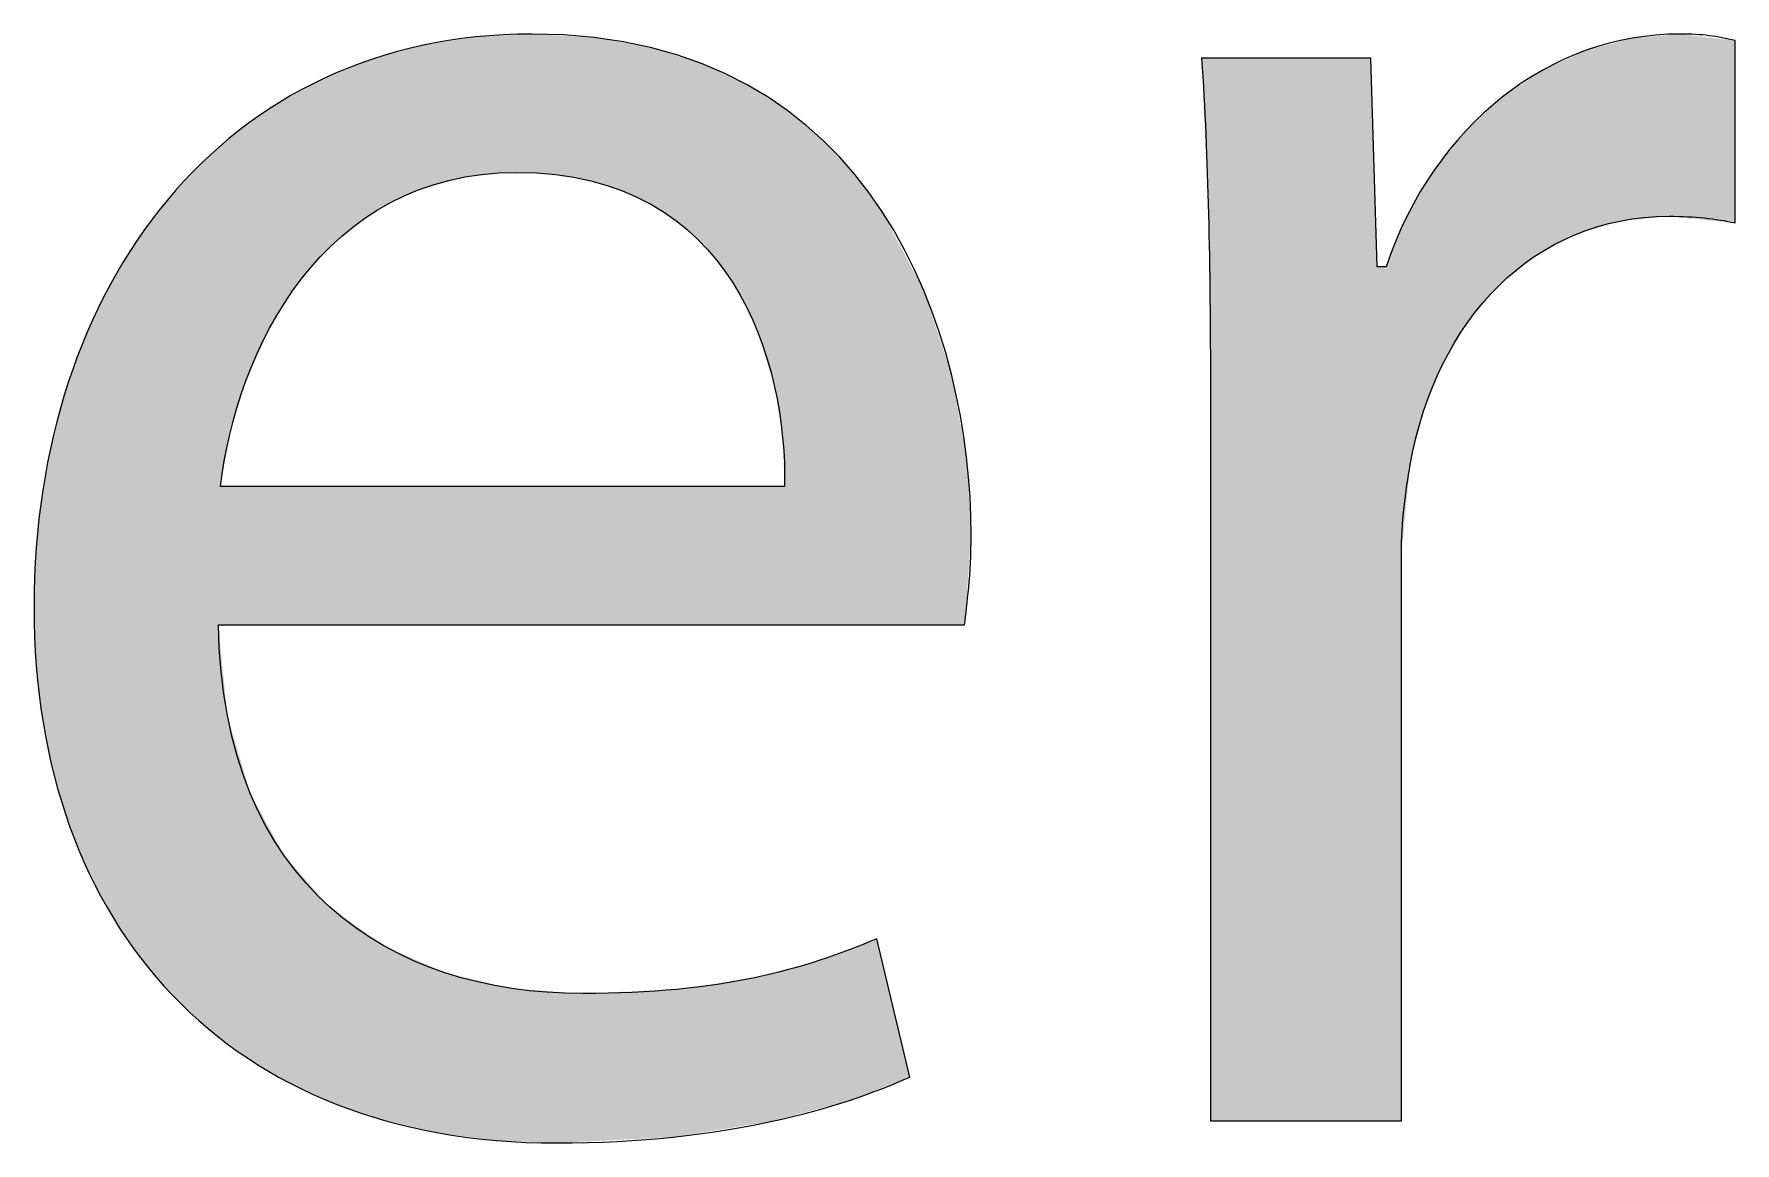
# Model space of a CAD drawing. Extents: x -11 to 868, y -1407 to -16.
# Drawn here: x 126.72 to 146.13, y -126.1 to -113.45 of the extents above; entities that cross this region are included whole.
import ezdxf

# ---------------------------------------------------------------- set-up
doc = ezdxf.new("R2010")
doc.units = 0
doc.layers.add('LAYER_1', color=7, linetype='CONTINUOUS')

# ---------------------------------------------------------------- blocks, each defined once
blk = doc.blocks.new('*U12')
at = {"layer": 'LAYER_1', "color": 250}
for points in [[(131.351, -115.153), (131.145, -113.584), (131.351, -113.551)], [(131.406, -115.136), (131.351, -113.551), (131.406, -113.542)], [(131.449, -115.122), (131.406, -113.542), (131.449, -113.535)], [(131.757, -115.067), (131.449, -113.535), (131.757, -113.486)], [(131.824, -115.054), (131.757, -113.486), (131.824, -113.483)], [(131.996, -115.044), (131.824, -113.483), (131.996, -113.474)], [(132.17, -115.034), (131.996, -113.474), (132.17, -113.465)], [(132.228, -115.031), (132.17, -113.465), (132.228, -113.462)], [(132.403, -115.041), (132.228, -113.462), (132.403, -113.453)], [(132.228, -115.031), (132.228, -113.462), (132.403, -115.041)], [(132.403, -115.041), (132.403, -113.453), (132.671, -115.056)], [(132.671, -115.056), (132.671, -113.468), (132.678, -115.057)], [(132.678, -115.057), (132.678, -113.468), (132.979, -115.111)], [(132.979, -115.111), (132.979, -113.485), (133.072, -115.127)], [(133.072, -115.127), (133.072, -113.49), (133.111, -115.14)], [(133.111, -115.14), (133.111, -113.493), (133.433, -115.241)], [(133.433, -115.241), (133.433, -113.55), (133.754, -115.393)], [(130.567, -115.508), (130.491, -113.773), (130.567, -113.743)], [(130.708, -115.422), (130.567, -113.743), (130.708, -113.704)], [(130.742, -115.401), (130.708, -113.704), (130.742, -113.695)], [(130.783, -115.376), (130.742, -113.695), (130.783, -113.683)], [(131.103, -115.231), (130.783, -113.683), (131.103, -113.595)], [(131.145, -115.218), (131.103, -113.595), (131.145, -113.584)], [(133.754, -115.393), (133.754, -113.607), (133.755, -115.393)], [(133.755, -115.393), (133.755, -113.607), (134.013, -115.562)], [(134.013, -115.562), (134.013, -113.688), (134.04, -115.579)], [(134.04, -115.579), (134.04, -113.697), (134.053, -115.59)], [(134.053, -115.59), (134.053, -113.701), (134.291, -115.794)], [(130.092, -115.889), (130.025, -113.96), (130.092, -113.933)], [(130.173, -115.811), (130.092, -113.933), (130.173, -113.901)], [(130.224, -115.761), (130.173, -113.901), (130.224, -113.88)], [(130.491, -115.554), (130.224, -113.88), (130.491, -113.773)], [(134.291, -115.794), (134.291, -113.775), (134.335, -115.843)], [(134.335, -115.843), (134.335, -113.789), (134.508, -116.035)], [(134.508, -116.035), (134.508, -113.87), (134.695, -116.296)], [(129.767, -116.249), (129.642, -114.166), (129.767, -114.099)], [(129.983, -115.994), (129.767, -114.099), (129.983, -113.983)], [(130.025, -115.954), (129.983, -113.983), (130.025, -113.96)], [(134.695, -116.296), (134.695, -113.957), (134.852, -116.573)], [(134.852, -116.573), (134.852, -114.03), (134.855, -116.581)], [(134.855, -116.581), (134.855, -114.032), (134.939, -116.768)], [(134.939, -116.768), (134.939, -114.085), (134.981, -116.863)], [(134.981, -116.863), (134.981, -114.113), (135.127, -117.337)], [(129.405, -116.808), (129.182, -114.467), (129.405, -114.312)], [(129.519, -116.615), (129.405, -114.312), (129.519, -114.233)], [(129.574, -116.521), (129.519, -114.233), (129.574, -114.203)], [(129.578, -116.517), (129.574, -114.203), (129.578, -114.201)], [(129.642, -116.425), (129.578, -114.201), (129.642, -114.166)], [(135.127, -117.337), (135.127, -114.206), (135.165, -117.461)], [(135.165, -117.461), (135.165, -114.23), (135.261, -118.056)], [(135.261, -118.056), (135.261, -114.292), (135.283, -118.613)], [(129.135, -117.409), (129.052, -114.557), (129.135, -114.499)], [(129.152, -117.37), (129.135, -114.499), (129.152, -114.488)], [(129.182, -117.304), (129.152, -114.488), (129.182, -114.467)], [(128.924, -118.171), (128.846, -114.737), (128.924, -114.669)], [(128.95, -118.02), (128.924, -114.669), (128.95, -114.646)], [(129.052, -117.684), (128.95, -114.646), (129.052, -114.557)], [(128.704, -124.797), (128.624, -114.931), (128.704, -114.861)], [(128.821, -124.885), (128.704, -114.861), (128.821, -114.758)], [(128.704, -124.797), (128.704, -114.861), (128.821, -124.885)], [(128.846, -120.191), (128.821, -114.758), (128.846, -114.737)], [(128.624, -124.722), (128.298, -115.283), (128.624, -114.931)], [(128.624, -124.722), (128.624, -114.931), (128.704, -124.797)], [(128.298, -124.417), (128.236, -115.35), (128.298, -115.283)], [(128.298, -124.417), (128.298, -115.283), (128.624, -124.722)], [(128.236, -124.344), (127.936, -115.75), (128.236, -115.35)], [(128.236, -124.344), (128.236, -115.35), (128.298, -124.417)], [(127.889, -123.925), (127.619, -116.258), (127.889, -115.813)], [(127.936, -123.995), (127.889, -115.813), (127.936, -115.75)], [(127.889, -123.925), (127.889, -115.813), (127.936, -123.995)], [(127.936, -123.995), (127.936, -115.75), (128.236, -124.344)], [(127.619, -123.531), (127.585, -116.315), (127.619, -116.258)], [(127.619, -123.531), (127.619, -116.258), (127.889, -123.925)], [(127.585, -123.467), (127.348, -116.805), (127.585, -116.315)], [(127.585, -123.467), (127.585, -116.315), (127.619, -123.531)], [(127.325, -122.971), (127.124, -117.387), (127.325, -116.854)], [(127.348, -123.028), (127.325, -116.854), (127.348, -116.805)], [(127.325, -122.971), (127.325, -116.854), (127.348, -123.028)], [(127.348, -123.028), (127.348, -116.805), (127.585, -123.467)], [(127.109, -122.439), (126.947, -118), (127.109, -117.426)], [(127.124, -122.488), (127.109, -117.426), (127.124, -117.387)], [(127.109, -122.439), (127.109, -117.426), (127.124, -122.488)], [(127.124, -122.488), (127.124, -117.387), (127.325, -122.971)], [(126.947, -121.912), (126.939, -118.029), (126.947, -118)], [(126.947, -121.912), (126.947, -118), (127.109, -122.439)], [(126.939, -121.873), (126.82, -118.641), (126.939, -118.029)], [(126.939, -121.873), (126.939, -118.029), (126.947, -121.912)], [(126.817, -121.273), (126.743, -119.306), (126.817, -118.659)], [(126.82, -121.303), (126.817, -118.659), (126.82, -118.641)], [(126.817, -121.273), (126.817, -118.659), (126.82, -121.303)], [(126.82, -121.303), (126.82, -118.641), (126.939, -121.873)], [(126.742, -120.638), (126.717, -119.99), (126.742, -119.314)], [(126.743, -120.662), (126.742, -119.314), (126.743, -119.306)], [(126.742, -120.638), (126.742, -119.314), (126.743, -120.662)], [(126.743, -120.662), (126.743, -119.306), (126.817, -121.273)], [(128.821, -124.885), (128.821, -120.191), (128.846, -124.903)], [(128.846, -124.903), (128.846, -120.443), (128.924, -124.961)], [(128.924, -124.961), (128.924, -121.227), (128.95, -124.981)], [(128.95, -124.981), (128.95, -121.318), (129.052, -125.057)], [(129.052, -125.057), (129.052, -121.663), (129.135, -125.119)], [(129.135, -125.119), (129.135, -121.946), (129.152, -125.132)], [(129.152, -125.132), (129.152, -122.004), (129.182, -125.15)], [(129.182, -125.15), (129.182, -122.106), (129.405, -125.281)], [(129.405, -125.281), (129.405, -122.516), (129.519, -125.348)], [(129.519, -125.348), (129.519, -122.725), (129.574, -125.381)], [(129.574, -125.381), (129.574, -122.826), (129.578, -125.383)], [(129.578, -125.383), (129.578, -122.832), (129.642, -125.421)], [(129.642, -125.421), (129.642, -122.905), (129.767, -125.477)], [(129.767, -125.477), (129.767, -123.045), (129.983, -125.575)], [(129.983, -125.575), (129.983, -123.289), (130.025, -125.594)], [(130.025, -125.594), (130.025, -123.336), (130.092, -125.625)], [(130.092, -125.625), (130.092, -123.412), (130.173, -125.661)], [(130.173, -125.661), (130.173, -123.47), (130.224, -125.678)], [(130.224, -125.678), (130.224, -123.507), (130.491, -125.767)], [(130.491, -125.767), (130.491, -123.698), (130.567, -125.792)], [(130.567, -125.792), (130.567, -123.752), (130.708, -125.84)], [(136.335, -125.496), (136.084, -123.867), (136.335, -123.772)], [(130.708, -125.84), (130.708, -123.853), (130.742, -125.851)], [(130.742, -125.851), (130.742, -123.868), (130.783, -125.86)], [(130.783, -125.86), (130.783, -123.886), (131.103, -125.933)], [(131.103, -125.933), (131.103, -124.027), (131.145, -125.942)], [(135.684, -125.707), (135.318, -124.116), (135.684, -124.018)], [(135.727, -125.696), (135.684, -124.018), (135.727, -124.002)], [(136.025, -125.616), (135.727, -124.002), (136.025, -123.89)], [(136.084, -125.593), (136.025, -123.89), (136.084, -123.867)], [(131.145, -125.942), (131.145, -124.045), (131.351, -125.989)], [(131.351, -125.989), (131.351, -124.136), (131.406, -125.996)], [(131.406, -125.996), (131.406, -124.16), (131.449, -126.002)], [(131.449, -126.002), (131.449, -124.17), (131.757, -126.042)], [(134.852, -125.901), (134.695, -124.254), (134.852, -124.23)], [(134.855, -125.9), (134.852, -124.23), (134.855, -124.229)], [(134.939, -125.887), (134.855, -124.229), (134.939, -124.217)], [(134.981, -125.881), (134.939, -124.217), (134.981, -124.206)], [(135.127, -125.858), (134.981, -124.206), (135.127, -124.167)], [(135.165, -125.847), (135.127, -124.167), (135.165, -124.157)], [(135.261, -125.821), (135.165, -124.157), (135.261, -124.131)], [(135.283, -125.815), (135.261, -124.131), (135.283, -124.125)], [(135.318, -125.806), (135.283, -124.125), (135.318, -124.116)], [(131.757, -126.042), (131.757, -124.243), (131.824, -126.051)], [(131.824, -126.051), (131.824, -124.259), (131.996, -126.073)], [(131.996, -126.073), (131.996, -124.299), (132.17, -126.08)], [(132.17, -126.08), (132.17, -124.34), (132.228, -126.083)], [(132.228, -126.083), (132.228, -124.344), (132.403, -126.09)], [(132.403, -126.09), (132.403, -124.357), (132.671, -126.101)], [(132.671, -126.101), (132.671, -124.376), (132.678, -126.102)], [(133.072, -126.082), (132.979, -124.398), (133.072, -124.394)], [(133.111, -126.08), (133.072, -124.394), (133.111, -124.392)], [(133.433, -126.063), (133.111, -124.392), (133.433, -124.378)], [(133.754, -126.047), (133.433, -124.378), (133.754, -124.363)], [(133.755, -126.047), (133.754, -124.363), (133.755, -124.363)], [(134.013, -126.034), (133.755, -124.363), (134.013, -124.352)], [(134.04, -126.029), (134.013, -124.352), (134.04, -124.35)], [(134.053, -126.027), (134.04, -124.35), (134.053, -124.35)], [(134.291, -125.99), (134.053, -124.35), (134.291, -124.314)], [(134.335, -125.983), (134.291, -124.314), (134.335, -124.308)], [(134.508, -125.955), (134.335, -124.308), (134.508, -124.282)], [(134.695, -125.926), (134.508, -124.282), (134.695, -124.254)]]:
    blk.add_solid(points, dxfattribs=at)
at = {"layer": 'LAYER_1', "color": 250, "extrusion": (0, 0, -1)}
for points in [[(-131.351, -115.153), (-131.351, -113.551), (-131.406, -115.136)], [(-131.406, -115.136), (-131.406, -113.542), (-131.449, -115.122)], [(-131.449, -115.122), (-131.449, -113.535), (-131.757, -115.067)], [(-131.757, -115.067), (-131.757, -113.486), (-131.824, -115.054)], [(-131.824, -115.054), (-131.824, -113.483), (-131.996, -115.044)], [(-131.996, -115.044), (-131.996, -113.474), (-132.17, -115.034)], [(-132.17, -115.034), (-132.17, -113.465), (-132.228, -115.031)], [(-132.671, -115.056), (-132.403, -113.453), (-132.671, -113.468)], [(-132.678, -115.057), (-132.671, -113.468), (-132.678, -113.468)], [(-132.979, -115.111), (-132.678, -113.468), (-132.979, -113.485)], [(-133.072, -115.127), (-132.979, -113.485), (-133.072, -113.49)], [(-133.111, -115.14), (-133.072, -113.49), (-133.111, -113.493)], [(-133.433, -115.241), (-133.111, -113.493), (-133.433, -113.55)], [(-133.754, -115.393), (-133.433, -113.55), (-133.754, -113.607)], [(-130.567, -115.508), (-130.567, -113.743), (-130.708, -115.422)], [(-130.708, -115.422), (-130.708, -113.704), (-130.742, -115.401)], [(-130.742, -115.401), (-130.742, -113.695), (-130.783, -115.376)], [(-130.783, -115.376), (-130.783, -113.683), (-131.103, -115.231)], [(-131.103, -115.231), (-131.103, -113.595), (-131.145, -115.218)], [(-131.145, -115.218), (-131.145, -113.584), (-131.351, -115.153)], [(-133.755, -115.393), (-133.754, -113.607), (-133.755, -113.607)], [(-134.013, -115.562), (-133.755, -113.607), (-134.013, -113.688)], [(-134.04, -115.579), (-134.013, -113.688), (-134.04, -113.697)], [(-134.053, -115.59), (-134.04, -113.697), (-134.053, -113.701)], [(-134.291, -115.794), (-134.053, -113.701), (-134.291, -113.775)], [(-130.092, -115.889), (-130.092, -113.933), (-130.173, -115.811)], [(-130.173, -115.811), (-130.173, -113.901), (-130.224, -115.761)], [(-130.224, -115.761), (-130.224, -113.88), (-130.491, -115.554)], [(-130.491, -115.554), (-130.491, -113.773), (-130.567, -115.508)], [(-134.335, -115.843), (-134.291, -113.775), (-134.335, -113.789)], [(-134.508, -116.035), (-134.335, -113.789), (-134.508, -113.87)], [(-134.695, -116.296), (-134.508, -113.87), (-134.695, -113.957)], [(-129.767, -116.249), (-129.767, -114.099), (-129.983, -115.994)], [(-129.983, -115.994), (-129.983, -113.983), (-130.025, -115.954)], [(-130.025, -115.954), (-130.025, -113.96), (-130.092, -115.889)], [(-134.852, -116.573), (-134.695, -113.957), (-134.852, -114.03)], [(-134.855, -116.581), (-134.852, -114.03), (-134.855, -114.032)], [(-134.939, -116.768), (-134.855, -114.032), (-134.939, -114.085)], [(-134.981, -116.863), (-134.939, -114.085), (-134.981, -114.113)], [(-135.127, -117.337), (-134.981, -114.113), (-135.127, -114.206)], [(-129.405, -116.808), (-129.405, -114.312), (-129.519, -116.615)], [(-129.519, -116.615), (-129.519, -114.233), (-129.574, -116.521)], [(-129.574, -116.521), (-129.574, -114.203), (-129.578, -116.517)], [(-129.578, -116.517), (-129.578, -114.201), (-129.642, -116.425)], [(-129.642, -116.425), (-129.642, -114.166), (-129.767, -116.249)], [(-135.165, -117.461), (-135.127, -114.206), (-135.165, -114.23)], [(-135.261, -118.056), (-135.165, -114.23), (-135.261, -114.292)], [(-135.283, -118.613), (-135.261, -114.292), (-135.283, -114.306)], [(-135.283, -120.191), (-135.283, -114.306), (-135.318, -120.191)], [(-135.318, -120.191), (-135.283, -114.306), (-135.318, -114.329)], [(-135.318, -120.191), (-135.318, -114.329), (-135.684, -120.191)], [(-135.684, -120.191), (-135.318, -114.329), (-135.684, -114.636)], [(-129.135, -117.409), (-129.135, -114.499), (-129.152, -117.37)], [(-129.152, -117.37), (-129.152, -114.488), (-129.182, -117.304)], [(-129.182, -117.304), (-129.182, -114.467), (-129.405, -116.808)], [(-128.924, -118.171), (-128.924, -114.669), (-128.95, -118.02)], [(-128.95, -118.02), (-128.95, -114.646), (-129.052, -117.684)], [(-129.052, -117.684), (-129.052, -114.557), (-129.135, -117.409)], [(-135.684, -120.191), (-135.684, -114.636), (-135.727, -120.191)], [(-135.727, -120.191), (-135.684, -114.636), (-135.727, -114.672)], [(-135.727, -120.191), (-135.727, -114.672), (-136.025, -120.191)], [(-136.025, -120.191), (-135.727, -114.672), (-136.025, -114.992)], [(-128.821, -120.191), (-128.821, -114.758), (-128.846, -120.191)], [(-128.846, -118.613), (-128.846, -114.737), (-128.924, -118.171)], [(-136.025, -120.191), (-136.025, -114.992), (-136.084, -120.191)], [(-136.084, -120.191), (-136.025, -114.992), (-136.084, -115.056)], [(-136.084, -120.191), (-136.084, -115.056), (-136.335, -120.191)], [(-136.335, -120.191), (-136.084, -115.056), (-136.335, -115.396)], [(-136.335, -120.191), (-136.335, -115.396), (-136.392, -120.191)], [(-136.392, -120.191), (-136.335, -115.396), (-136.392, -115.472)], [(-136.392, -120.191), (-136.392, -115.472), (-136.711, -120.191)], [(-136.711, -120.191), (-136.392, -115.472), (-136.711, -116.076)], [(-136.711, -120.191), (-136.711, -116.076), (-136.871, -120.191)], [(-136.871, -120.191), (-136.711, -116.076), (-136.871, -116.377)], [(-136.871, -120.191), (-136.871, -116.377), (-137.186, -120.191)], [(-137.186, -120.191), (-136.871, -116.377), (-137.186, -117.331)], [(-137.186, -120.191), (-137.186, -117.331), (-137.337, -120.191)], [(-137.337, -120.191), (-137.186, -117.331), (-137.337, -118.157)], [(-137.337, -120.191), (-137.337, -118.157), (-137.359, -119.887)], [(-137.359, -119.887), (-137.337, -118.157), (-137.359, -118.278)], [(-137.359, -119.887), (-137.359, -118.278), (-137.412, -119.164)], [(-128.846, -120.191), (-128.846, -118.613), (-128.924, -120.191)], [(-128.924, -120.191), (-128.846, -118.613), (-128.924, -118.613)], [(-128.924, -120.191), (-128.924, -118.613), (-128.95, -120.191)], [(-128.95, -120.191), (-128.924, -118.613), (-128.95, -118.613)], [(-128.95, -120.191), (-128.95, -118.613), (-129.052, -120.191)], [(-129.052, -120.191), (-128.95, -118.613), (-129.052, -118.613)], [(-129.052, -120.191), (-129.052, -118.613), (-129.135, -120.191)], [(-129.135, -120.191), (-129.052, -118.613), (-129.135, -118.613)], [(-129.135, -120.191), (-129.135, -118.613), (-129.152, -120.191)], [(-129.152, -120.191), (-129.135, -118.613), (-129.152, -118.613)], [(-129.152, -120.191), (-129.152, -118.613), (-129.182, -120.191)], [(-129.182, -120.191), (-129.152, -118.613), (-129.182, -118.613)], [(-129.182, -120.191), (-129.182, -118.613), (-129.405, -120.191)], [(-129.405, -120.191), (-129.182, -118.613), (-129.405, -118.613)], [(-129.405, -120.191), (-129.405, -118.613), (-129.519, -120.191)], [(-129.519, -120.191), (-129.405, -118.613), (-129.519, -118.613)], [(-129.519, -120.191), (-129.519, -118.613), (-129.574, -120.191)], [(-129.574, -120.191), (-129.519, -118.613), (-129.574, -118.613)], [(-129.574, -120.191), (-129.574, -118.613), (-129.578, -120.191)], [(-129.578, -120.191), (-129.574, -118.613), (-129.578, -118.613)], [(-129.578, -120.191), (-129.578, -118.613), (-129.642, -120.191)], [(-129.642, -120.191), (-129.578, -118.613), (-129.642, -118.613)], [(-129.642, -120.191), (-129.642, -118.613), (-129.767, -120.191)], [(-129.767, -120.191), (-129.642, -118.613), (-129.767, -118.613)], [(-129.767, -120.191), (-129.767, -118.613), (-129.983, -120.191)], [(-129.983, -120.191), (-129.767, -118.613), (-129.983, -118.613)], [(-129.983, -120.191), (-129.983, -118.613), (-130.025, -120.191)], [(-130.025, -120.191), (-129.983, -118.613), (-130.025, -118.613)], [(-130.025, -120.191), (-130.025, -118.613), (-130.092, -120.191)], [(-130.092, -120.191), (-130.025, -118.613), (-130.092, -118.613)], [(-130.092, -120.191), (-130.092, -118.613), (-130.173, -120.191)], [(-130.173, -120.191), (-130.092, -118.613), (-130.173, -118.613)], [(-130.173, -120.191), (-130.173, -118.613), (-130.224, -120.191)], [(-130.224, -120.191), (-130.173, -118.613), (-130.224, -118.613)], [(-130.224, -120.191), (-130.224, -118.613), (-130.491, -120.191)], [(-130.491, -120.191), (-130.224, -118.613), (-130.491, -118.613)], [(-130.491, -120.191), (-130.491, -118.613), (-130.567, -120.191)], [(-130.567, -120.191), (-130.491, -118.613), (-130.567, -118.613)], [(-130.567, -120.191), (-130.567, -118.613), (-130.708, -120.191)], [(-130.708, -120.191), (-130.567, -118.613), (-130.708, -118.613)], [(-130.708, -120.191), (-130.708, -118.613), (-130.742, -120.191)], [(-130.742, -120.191), (-130.708, -118.613), (-130.742, -118.613)], [(-130.742, -120.191), (-130.742, -118.613), (-130.783, -120.191)], [(-130.783, -120.191), (-130.742, -118.613), (-130.783, -118.613)], [(-130.783, -120.191), (-130.783, -118.613), (-131.103, -120.191)], [(-131.103, -120.191), (-130.783, -118.613), (-131.103, -118.613)], [(-131.103, -120.191), (-131.103, -118.613), (-131.145, -120.191)], [(-131.145, -120.191), (-131.103, -118.613), (-131.145, -118.613)], [(-131.145, -120.191), (-131.145, -118.613), (-131.351, -120.191)], [(-131.351, -120.191), (-131.145, -118.613), (-131.351, -118.613)], [(-131.351, -120.191), (-131.351, -118.613), (-131.406, -120.191)], [(-131.406, -120.191), (-131.351, -118.613), (-131.406, -118.613)], [(-131.406, -120.191), (-131.406, -118.613), (-131.449, -120.191)], [(-131.449, -120.191), (-131.406, -118.613), (-131.449, -118.613)], [(-131.449, -120.191), (-131.449, -118.613), (-131.757, -120.191)], [(-131.757, -120.191), (-131.449, -118.613), (-131.757, -118.613)], [(-131.757, -120.191), (-131.757, -118.613), (-131.824, -120.191)], [(-131.824, -120.191), (-131.757, -118.613), (-131.824, -118.613)], [(-131.824, -120.191), (-131.824, -118.613), (-131.996, -120.191)], [(-131.996, -120.191), (-131.824, -118.613), (-131.996, -118.613)], [(-131.996, -120.191), (-131.996, -118.613), (-132.17, -120.191)], [(-132.17, -120.191), (-131.996, -118.613), (-132.17, -118.613)], [(-132.17, -120.191), (-132.17, -118.613), (-132.228, -120.191)], [(-132.228, -120.191), (-132.17, -118.613), (-132.228, -118.613)], [(-132.228, -120.191), (-132.228, -118.613), (-132.403, -120.191)], [(-132.403, -120.191), (-132.228, -118.613), (-132.403, -118.613)], [(-132.403, -120.191), (-132.403, -118.613), (-132.671, -120.191)], [(-132.671, -120.191), (-132.403, -118.613), (-132.671, -118.613)], [(-132.671, -120.191), (-132.671, -118.613), (-132.678, -120.191)], [(-132.678, -120.191), (-132.671, -118.613), (-132.678, -118.613)], [(-132.678, -120.191), (-132.678, -118.613), (-132.979, -120.191)], [(-132.979, -120.191), (-132.678, -118.613), (-132.979, -118.613)], [(-132.979, -120.191), (-132.979, -118.613), (-133.072, -120.191)], [(-133.072, -120.191), (-132.979, -118.613), (-133.072, -118.613)], [(-133.072, -120.191), (-133.072, -118.613), (-133.111, -120.191)], [(-133.111, -120.191), (-133.072, -118.613), (-133.111, -118.613)], [(-133.111, -120.191), (-133.111, -118.613), (-133.433, -120.191)], [(-133.433, -120.191), (-133.111, -118.613), (-133.433, -118.613)], [(-133.433, -120.191), (-133.433, -118.613), (-133.754, -120.191)], [(-133.754, -120.191), (-133.433, -118.613), (-133.754, -118.613)], [(-133.754, -120.191), (-133.754, -118.613), (-133.755, -120.191)], [(-133.755, -120.191), (-133.754, -118.613), (-133.755, -118.613)], [(-133.755, -120.191), (-133.755, -118.613), (-134.013, -120.191)], [(-134.013, -120.191), (-133.755, -118.613), (-134.013, -118.613)], [(-134.013, -120.191), (-134.013, -118.613), (-134.04, -120.191)], [(-134.04, -120.191), (-134.013, -118.613), (-134.04, -118.613)], [(-134.04, -120.191), (-134.04, -118.613), (-134.053, -120.191)], [(-134.053, -120.191), (-134.04, -118.613), (-134.053, -118.613)], [(-134.053, -120.191), (-134.053, -118.613), (-134.291, -120.191)], [(-134.291, -120.191), (-134.053, -118.613), (-134.291, -118.613)], [(-134.291, -120.191), (-134.291, -118.613), (-134.335, -120.191)], [(-134.335, -120.191), (-134.291, -118.613), (-134.335, -118.613)], [(-134.335, -120.191), (-134.335, -118.613), (-134.508, -120.191)], [(-134.508, -120.191), (-134.335, -118.613), (-134.508, -118.613)], [(-134.508, -120.191), (-134.508, -118.613), (-134.695, -120.191)], [(-134.695, -120.191), (-134.508, -118.613), (-134.695, -118.613)], [(-134.695, -120.191), (-134.695, -118.613), (-134.852, -120.191)], [(-134.852, -120.191), (-134.695, -118.613), (-134.852, -118.613)], [(-134.852, -120.191), (-134.852, -118.613), (-134.855, -120.191)], [(-134.855, -120.191), (-134.852, -118.613), (-134.855, -118.613)], [(-134.855, -120.191), (-134.855, -118.613), (-134.939, -120.191)], [(-134.939, -120.191), (-134.855, -118.613), (-134.939, -118.613)], [(-134.939, -120.191), (-134.939, -118.613), (-134.981, -120.191)], [(-134.981, -120.191), (-134.939, -118.613), (-134.981, -118.613)], [(-134.981, -120.191), (-134.981, -118.613), (-135.127, -120.191)], [(-135.127, -120.191), (-134.981, -118.613), (-135.127, -118.613)], [(-135.127, -120.191), (-135.127, -118.613), (-135.165, -120.191)], [(-135.165, -120.191), (-135.127, -118.613), (-135.165, -118.613)], [(-135.165, -120.191), (-135.165, -118.613), (-135.261, -120.191)], [(-135.261, -120.191), (-135.165, -118.613), (-135.261, -118.613)], [(-135.261, -120.191), (-135.261, -118.613), (-135.283, -120.191)], [(-135.283, -120.191), (-135.261, -118.613), (-135.283, -118.613)], [(-128.846, -124.903), (-128.821, -120.191), (-128.846, -120.443)], [(-128.924, -124.961), (-128.846, -120.443), (-128.924, -121.227)], [(-128.95, -124.981), (-128.924, -121.227), (-128.95, -121.318)], [(-129.052, -125.057), (-128.95, -121.318), (-129.052, -121.663)], [(-129.135, -125.119), (-129.052, -121.663), (-129.135, -121.946)], [(-129.152, -125.132), (-129.135, -121.946), (-129.152, -122.004)], [(-129.182, -125.15), (-129.152, -122.004), (-129.182, -122.106)], [(-129.405, -125.281), (-129.182, -122.106), (-129.405, -122.516)], [(-129.519, -125.348), (-129.405, -122.516), (-129.519, -122.725)], [(-129.574, -125.381), (-129.519, -122.725), (-129.574, -122.826)], [(-129.578, -125.383), (-129.574, -122.826), (-129.578, -122.832)], [(-129.642, -125.421), (-129.578, -122.832), (-129.642, -122.905)], [(-129.767, -125.477), (-129.642, -122.905), (-129.767, -123.045)], [(-129.983, -125.575), (-129.767, -123.045), (-129.983, -123.289)], [(-130.025, -125.594), (-129.983, -123.289), (-130.025, -123.336)], [(-130.092, -125.625), (-130.025, -123.336), (-130.092, -123.412)], [(-130.173, -125.661), (-130.092, -123.412), (-130.173, -123.47)], [(-130.224, -125.678), (-130.173, -123.47), (-130.224, -123.507)], [(-130.491, -125.767), (-130.224, -123.507), (-130.491, -123.698)], [(-130.567, -125.792), (-130.491, -123.698), (-130.567, -123.752)], [(-130.708, -125.84), (-130.567, -123.752), (-130.708, -123.853)], [(-136.335, -125.496), (-136.335, -123.772), (-136.392, -125.474)], [(-136.392, -125.474), (-136.335, -123.772), (-136.392, -124.009)], [(-130.742, -125.851), (-130.708, -123.853), (-130.742, -123.868)], [(-130.783, -125.86), (-130.742, -123.868), (-130.783, -123.886)], [(-131.103, -125.933), (-130.783, -123.886), (-131.103, -124.027)], [(-131.145, -125.942), (-131.103, -124.027), (-131.145, -124.045)], [(-135.684, -125.707), (-135.684, -124.018), (-135.727, -125.696)], [(-135.727, -125.696), (-135.727, -124.002), (-136.025, -125.616)], [(-136.025, -125.616), (-136.025, -123.89), (-136.084, -125.593)], [(-136.084, -125.593), (-136.084, -123.867), (-136.335, -125.496)], [(-136.392, -125.474), (-136.392, -124.009), (-136.711, -125.35)], [(-131.351, -125.989), (-131.145, -124.045), (-131.351, -124.136)], [(-131.406, -125.996), (-131.351, -124.136), (-131.406, -124.16)], [(-131.449, -126.002), (-131.406, -124.16), (-131.449, -124.17)], [(-131.757, -126.042), (-131.449, -124.17), (-131.757, -124.243)], [(-134.852, -125.901), (-134.852, -124.23), (-134.855, -125.9)], [(-134.855, -125.9), (-134.855, -124.229), (-134.939, -125.887)], [(-134.939, -125.887), (-134.939, -124.217), (-134.981, -125.881)], [(-134.981, -125.881), (-134.981, -124.206), (-135.127, -125.858)], [(-135.127, -125.858), (-135.127, -124.167), (-135.165, -125.847)], [(-135.165, -125.847), (-135.165, -124.157), (-135.261, -125.821)], [(-135.261, -125.821), (-135.261, -124.131), (-135.283, -125.815)], [(-135.283, -125.815), (-135.283, -124.125), (-135.318, -125.806)], [(-135.318, -125.806), (-135.318, -124.116), (-135.684, -125.707)], [(-131.824, -126.051), (-131.757, -124.243), (-131.824, -124.259)], [(-131.996, -126.073), (-131.824, -124.259), (-131.996, -124.299)], [(-132.17, -126.08), (-131.996, -124.299), (-132.17, -124.34)], [(-132.228, -126.083), (-132.17, -124.34), (-132.228, -124.344)], [(-132.403, -126.09), (-132.228, -124.344), (-132.403, -124.357)], [(-132.671, -126.101), (-132.403, -124.357), (-132.671, -124.376)], [(-132.678, -126.102), (-132.671, -124.376), (-132.678, -124.377)], [(-132.678, -126.102), (-132.678, -124.377), (-132.979, -126.086)], [(-132.979, -126.086), (-132.678, -124.377), (-132.979, -124.398)], [(-132.979, -126.086), (-132.979, -124.398), (-133.072, -126.082)], [(-133.072, -126.082), (-133.072, -124.394), (-133.111, -126.08)], [(-133.111, -126.08), (-133.111, -124.392), (-133.433, -126.063)], [(-133.433, -126.063), (-133.433, -124.378), (-133.754, -126.047)], [(-133.754, -126.047), (-133.754, -124.363), (-133.755, -126.047)], [(-133.755, -126.047), (-133.755, -124.363), (-134.013, -126.034)], [(-134.013, -126.034), (-134.013, -124.352), (-134.04, -126.029)], [(-134.04, -126.029), (-134.04, -124.35), (-134.053, -126.027)], [(-134.053, -126.027), (-134.053, -124.35), (-134.291, -125.99)], [(-134.291, -125.99), (-134.291, -124.314), (-134.335, -125.983)], [(-134.335, -125.983), (-134.335, -124.308), (-134.508, -125.955)], [(-134.508, -125.955), (-134.508, -124.282), (-134.695, -125.926)], [(-134.695, -125.926), (-134.695, -124.254), (-134.852, -125.901)]]:
    blk.add_solid(points, dxfattribs=at)
blk = doc.blocks.new('*U13')
at = {"layer": 'LAYER_1', "color": 250}
for points in [[(144.817, -115.586), (144.432, -113.639), (144.817, -113.537)], [(144.957, -115.572), (144.817, -113.537), (144.957, -113.5)], [(145.377, -115.532), (144.957, -113.5), (145.377, -113.464)], [(145.502, -115.544), (145.377, -113.464), (145.502, -113.453)], [(145.377, -115.532), (145.377, -113.464), (145.502, -115.544)], [(145.502, -115.544), (145.502, -113.453), (146.129, -115.607)], [(140.12, -115.507), (140.12, -113.728), (140.142, -117.511)], [(144.302, -115.742), (143.936, -113.864), (144.302, -113.698)], [(144.432, -115.702), (144.302, -113.698), (144.432, -113.639)], [(143.839, -115.992), (143.477, -114.17), (143.839, -113.929)], [(143.936, -115.939), (143.839, -113.929), (143.936, -113.864)], [(143.43, -116.327), (143.079, -114.535), (143.43, -114.213)], [(143.477, -116.289), (143.43, -114.213), (143.477, -114.17)], [(143.061, -116.772), (142.792, -114.886), (143.061, -114.553)], [(143.079, -116.74), (143.061, -114.553), (143.079, -114.535)], [(142.792, -117.223), (142.695, -115.006), (142.792, -114.886)], [(142.695, -117.461), (142.571, -115.216), (142.695, -115.006)], [(142.571, -117.766), (142.422, -115.469), (142.571, -115.216)], [(142.422, -118.362), (142.388, -115.526), (142.422, -115.469)], [(142.321, -125.851), (142.146, -116.108), (142.321, -115.686)], [(142.388, -118.708), (142.321, -115.686), (142.388, -115.526)]]:
    blk.add_solid(points, dxfattribs=at)
at = {"layer": 'LAYER_1', "color": 250, "extrusion": (0, 0, -1)}
for points in [[(-144.817, -115.586), (-144.817, -113.537), (-144.957, -115.572)], [(-144.957, -115.572), (-144.957, -113.5), (-145.377, -115.532)], [(-146.129, -115.607), (-145.502, -113.453), (-146.129, -113.528)], [(-140.12, -115.507), (-140.042, -113.728), (-140.12, -113.728)], [(-140.142, -117.511), (-140.12, -113.728), (-140.142, -113.728)], [(-140.142, -125.851), (-140.142, -113.728), (-141.971, -125.851)], [(-141.971, -125.851), (-140.142, -113.728), (-141.971, -113.728)], [(-141.971, -125.851), (-141.971, -113.728), (-142.046, -125.851)], [(-142.046, -125.851), (-141.971, -113.728), (-142.046, -116.108)], [(-144.302, -115.742), (-144.302, -113.698), (-144.432, -115.702)], [(-144.432, -115.702), (-144.432, -113.639), (-144.817, -115.586)], [(-143.839, -115.992), (-143.839, -113.929), (-143.936, -115.939)], [(-143.936, -115.939), (-143.936, -113.864), (-144.302, -115.742)], [(-143.43, -116.327), (-143.43, -114.213), (-143.477, -116.289)], [(-143.477, -116.289), (-143.477, -114.17), (-143.839, -115.992)], [(-143.061, -116.772), (-143.061, -114.553), (-143.079, -116.74)], [(-143.079, -116.74), (-143.079, -114.535), (-143.43, -116.327)], [(-142.792, -117.223), (-142.792, -114.886), (-143.061, -116.772)], [(-142.695, -117.461), (-142.695, -115.006), (-142.792, -117.223)], [(-142.571, -117.766), (-142.571, -115.216), (-142.695, -117.461)], [(-142.422, -118.362), (-142.422, -115.469), (-142.571, -117.766)], [(-142.321, -119.389), (-142.321, -115.686), (-142.388, -118.708)], [(-142.388, -118.708), (-142.388, -115.526), (-142.422, -118.362)], [(-142.046, -125.851), (-142.046, -116.108), (-142.146, -125.851)], [(-142.146, -125.851), (-142.046, -116.108), (-142.146, -116.108)], [(-142.146, -125.851), (-142.146, -116.108), (-142.321, -125.851)]]:
    blk.add_solid(points, dxfattribs=at)
blk = doc.blocks.new('BLOCK_2')
at = {"layer": 'LAYER_1'}
for points, knots in [([(128.821, -120.191), (128.871, -123.171), (130.775, -124.398), (132.979, -124.398), (134.557, -124.398), (135.509, -124.123), (136.335, -123.772), (136.335, -123.772), (136.711, -125.35), (136.711, -125.35), (135.935, -125.701), (134.607, -126.102), (132.678, -126.102), (128.946, -126.102), (126.717, -123.647), (126.717, -119.99), (126.717, -116.333), (128.871, -113.453), (132.403, -113.453), (136.36, -113.453), (137.412, -116.934), (137.412, -119.164), (137.412, -119.615), (137.362, -119.965), (137.337, -120.191), (137.337, -120.191), (128.821, -120.191), (128.821, -120.191)], [0, 0, 0, 0, 1, 1, 1, 2, 2, 2, 3, 3, 3, 4, 4, 4, 5, 5, 5, 6, 6, 6, 7, 7, 7, 8, 8, 8, 9, 9, 9, 9]), ([(140.142, -117.511), (140.142, -116.083), (140.117, -114.856), (140.042, -113.728), (140.042, -113.728), (141.971, -113.728), (141.971, -113.728), (141.971, -113.728), (142.046, -116.108), (142.046, -116.108), (142.046, -116.108), (142.146, -116.108), (142.146, -116.108), (142.697, -114.48), (144.025, -113.453), (145.502, -113.453), (145.753, -113.453), (145.928, -113.478), (146.129, -113.528), (146.129, -113.528), (146.129, -115.607), (146.129, -115.607), (145.903, -115.557), (145.678, -115.532), (145.377, -115.532), (143.824, -115.532), (142.722, -116.709), (142.422, -118.362), (142.371, -118.663), (142.321, -119.013), (142.321, -119.389), (142.321, -119.389), (142.321, -125.851), (142.321, -125.851), (142.321, -125.851), (140.142, -125.851), (140.142, -125.851), (140.142, -125.851), (140.142, -117.511), (140.142, -117.511)], [0, 0, 0, 0, 1, 1, 1, 2, 2, 2, 3, 3, 3, 4, 4, 4, 5, 5, 5, 6, 6, 6, 7, 7, 7, 8, 8, 8, 9, 9, 9, 10, 10, 10, 11, 11, 11, 12, 12, 12, 13, 13, 13, 13]), ([(135.283, -118.613), (135.308, -117.21), (134.707, -115.031), (132.228, -115.031), (129.998, -115.031), (129.022, -117.085), (128.846, -118.613), (128.846, -118.613), (135.283, -118.613), (135.283, -118.613)], [0, 0, 0, 0, 1, 1, 1, 2, 2, 2, 3, 3, 3, 3])]:
    blk.add_open_spline(points, degree=3, knots=knots, dxfattribs=at)
at = {"layer": 'LAYER_1', "color": 250}
for name in ['*U12', '*U13']:
    blk.add_blockref(name, (0, 0), dxfattribs=at)

msp = doc.modelspace()

# ---------------------------------------------------------------- block references
at = {"layer": 'LAYER_1'}
msp.add_blockref('BLOCK_2', (0, 0), dxfattribs=at)

doc.saveas('drawing.dxf')
